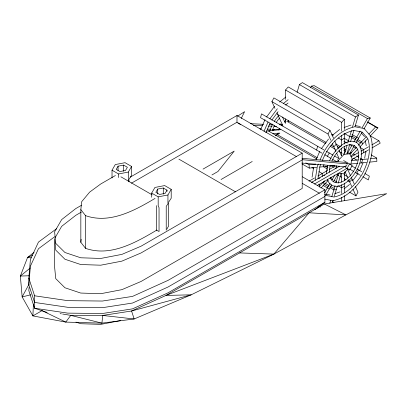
<?xml version="1.0" encoding="UTF-8"?>
<svg xmlns="http://www.w3.org/2000/svg" width="407" height="407" viewBox="0 0 407 407"><rect width="100%" height="100%" fill="white"/><g stroke="black" fill="none" stroke-linecap="round" stroke-linejoin="round"><path stroke-width="0.61" d="M324.908 196.444L168.05 287.001L132.519 303.042L102.406 307.687L67.771 307.305L34.6 302.432L28.811 284.814L28.811 278.169L30.413 259.483L38.456 242.094L56.644 228.668M123.652 171.261L123.652 165.11L118.076 166.183L116.219 169.404L119.933 171.545L125.509 170.472L127.371 167.257L123.652 165.11M128.302 180.993L128.302 172.085L131.558 166.448L125.051 162.693L115.283 164.57L112.027 170.207L112.027 177.93M302.203 159.91L302.203 188.426L141.046 281.471L121.917 289.647L100.733 293.717L80.723 293.055L64.932 287.759L55.759 278.642L54.614 267.089L54.614 238.573L55.759 250.127L64.932 259.244L80.718 264.535L100.733 265.196L121.917 261.131L141.046 252.951L302.203 159.91L302.203 153.159L236.981 115.507L130.321 177.086M33.405 304.039L32.896 315.903L65.797 322.105L101.918 323.148L134.152 318.976L191.198 294.816L273.865 254.1L345.884 214.871L386.65 193.681L324.369 203.983L165.954 295.441L131.578 310.999L102.706 315.45L70.757 315.369L62.637 314.031M28.811 284.814L29.075 281.695M29.182 280.448L30.413 266.122L38.456 248.738L54.619 236.803M29.075 287.52L28.811 290.634L34.6 308.252L47.181 312.469M156.68 205.642L156.68 230.164C135.796 242.541 110.429 257.107 85.546 248.341L80.835 242.307L80.835 209.61L81.69 201.689L89.626 192.145L100.666 184.03L115.4 175.524M80.835 242.307L81.166 239.26M312.077 177.213L313.594 167.506M315.14 180.301L317.323 166.346L318.32 164.052M318.009 178.648L319.973 166.087L320.706 164.403M364.687 158.221L365.766 151.312M316.626 150.061L317.592 146.245M277.996 133.023L277.482 134.748L317.358 157.768M278.851 130.148L279.36 128.424M288.385 121.673L288.741 120.467M297.12 92.277L299.415 84.564L302.391 82.621L358.475 115.003L355.041 126.546M323.316 166.712L323.997 164.413M336.787 165.618L335.933 168.493L334.839 167.862M337.983 161.594L338.324 160.444L344.098 154.35L349.867 153.78L352.264 159.066L350.554 164.815M329.838 203.281L330.738 200.244M331.822 196.596L335.068 185.678M335.968 182.657L338.665 173.585M344.648 153.449L346.983 145.589M347.883 142.567L351.439 130.586M352.498 127.025L355.494 116.941L358.475 115.003M332.407 202.717L333.114 200.346M334.345 196.194L337.362 186.04M338.263 183.018L341.137 173.341M346.942 153.81L349.638 144.739M350.534 141.712L353.958 130.194M361.625 162.922L362.647 159.473L360.449 158.201M260.765 129.385L264.998 119.627M264.021 131.268L268.004 122.08M265.908 132.763L270.05 123.214M316.061 159.88L319.8 151.267M320.065 160.032C326.048 144.76 338.273 130.398 354.848 126.735L364.168 128.546L370.39 135.709C374.979 149.201 370.436 163.309 364.168 175.448C356.791 186.945 346.845 197.929 332.865 200.707L324.791 199.135M322.41 160.47C327.798 146.657 338.792 133.771 353.749 130.428L362.138 132.061L367.74 138.507C371.871 150.656 367.78 163.349 362.138 174.272C355.499 184.625 346.55 194.515 333.964 197.008L325.58 195.38L324.776 194.46M359.615 170.711L363.029 162.846M241.249 118.412L244.597 111.666L237.683 116.102M274.944 108.333L271.912 101.628L273.88 97.899L329.965 130.276L333.506 138.1M330.774 140.156L327.996 134.005L329.965 130.276M349.399 192.099L355.998 195.904L357.972 192.18L355.443 186.589M28.953 284.345L22.156 296.912L32.896 315.903L42.028 310.633L65.797 322.105L70.757 315.369L101.918 323.148L102.706 315.45L134.152 318.976L131.578 310.999L191.198 294.816L165.954 295.441L273.865 254.1L309.096 212.8L345.884 214.871L324.369 203.983M55.225 237.51L61.661 226.343L75.824 215.298L81.329 212.118M151.674 197.253L151.674 193.096L154.93 187.459L164.693 185.577L171.199 189.336L171.199 198.245L168.62 202.167M157.718 189.072L155.861 192.292L159.575 194.434L165.15 193.361L167.012 190.145L163.293 187.998L157.718 189.072L157.718 193.991M166.224 230.184L166.224 206.313L167.943 203.882L167.943 194.973L171.199 189.336M166.824 229.146L168.62 226.033L168.62 202.793M279.472 124.842L280.062 123.825L281.7 124.771M310.414 87.8L311.36 86.157L314.184 85.638L370.268 118.02L363.955 128.953M327.376 156.268L329.268 152.986M324.537 192.857L330.169 183.094M332.036 179.869L334.829 175.025M347.064 153.831L352.035 145.223M353.897 141.997L360.175 131.13M362.067 127.844L367.445 118.539L370.268 118.02M319.47 206.003L318.523 207.646L317.389 207.855M325.793 195.055L331.756 184.727M333.618 181.497L338.278 173.428M349.582 153.851L354.553 145.243M356.105 142.552L362.062 132.234M346.937 168.559L349.588 163.965M356.695 173.199L358.587 169.917M129.299 178.79L131.558 175.356L131.558 166.448M266.616 116.972L274.44 106.415M269.866 118.849L277.32 108.796M271.871 120.055L278.073 111.691M321.413 148.611L328.495 139.057M352.686 180.759L358.155 173.382M285.561 99.4L285.561 89.993L288.237 86.93L344.322 119.307L344.322 129.477M341.641 131.151L341.641 122.375L344.322 119.307M281.11 125.392L282.346 124.089M284.412 121.912L285.648 120.604M336.284 144.251L333.811 146.861L331.064 145.274M319.393 186.32L324.618 180.805M349.908 154.105L356.415 147.237M358.155 145.406L366.305 136.798M368.859 134.101L375.666 126.913L377.91 127.895L370.06 136.182M320.935 188.039L328.246 180.321M330.413 178.032L331.283 177.116M350.936 156.369L357.875 149.043M360.047 146.754L367.445 138.945M348.219 168.854L344.098 173.204L338.324 173.779M352.152 179.324L349.679 181.934L347.481 180.667M30.138 268.091L20.35 276.058L22.156 296.912L30.759 294.8M279.594 102.055L285.806 97.039M283.323 103.546L288.105 99.69M285.597 105.026L288.07 103.032M332.005 135.623L339.652 129.451M344.068 188.899L349.506 184.508M34.056 252.35L27.579 257.448L20.35 276.058L29.238 275.753M314.82 209.742L324.908 202.264L324.908 189.799L302.345 176.775M81.329 205.367L75.824 208.547L61.661 219.592L54.614 231.822L55.759 243.376L64.932 252.493L80.718 257.784L100.733 258.45L121.917 254.38L141.046 246.199L302.203 153.159M131.42 183.201L236.981 122.253L296.718 156.746M203.042 169.103L234.218 151.109L217.964 171.484L211.945 174.959M155.042 198.413C134.641 210.531 109.753 224.196 85.546 215.644L80.835 209.61M272.481 130.596L274.679 129.329M275.346 135.343L278.088 133.761M275.971 135.475L279.243 133.588M221.052 179.502L252.228 161.503M341.641 139.927L344.322 138.38M309.035 181.146L314.54 177.966M317.847 176.058L327.696 170.37M329.334 169.429L335.322 165.97M351.185 156.812L358.267 152.722M360.989 151.15L368.6 146.754M371.856 144.877L378.912 140.802L380.23 143.132L371.973 147.904M311.609 182.351L339.611 166.183M311.935 182.565L313.024 181.939M318.991 178.49L320.08 177.864M323.886 175.666L324.974 175.035M351.729 159.59L358.811 155.499M360.989 154.243L368.671 149.807M314.469 184L346.866 165.298M317.216 185.516L346.866 168.396M324.908 189.799L168.05 280.362L132.519 296.403L102.406 301.043L67.771 300.661L34.6 295.787L28.811 278.169M344.322 186.258L341.641 187.805L338.344 185.902M324.908 202.264L168.05 292.826L132.519 308.867L102.406 313.507L67.771 313.125L34.6 308.252L34.6 295.787M32.748 255.118L27.579 257.448L31.349 257.85M344.078 127.472L351.017 125.061M334.788 193.717L340.023 191.895M112.027 170.207L118.539 173.967L128.302 172.085M151.674 193.096L158.181 196.856L167.943 194.973M120.67 320.548L100.733 324.379L80.718 323.713L75.931 322.11M266.427 131.069L280.84 129.64M272.894 133.776L279.812 133.089M349.679 136.518L352.152 136.274M305.784 162.871L309.081 164.774L315.796 164.113M351.327 160.592L358.246 159.905M360.134 159.722L367.531 158.984M370.584 158.684L376.694 158.079L376.882 161.411L369.561 162.134M302.126 163.98L309.274 168.106L316.6 167.379M319.653 167.079L327.721 166.28M329.609 166.092L334.64 165.593M350.931 163.98L357.85 163.293M359.737 163.105L366.509 162.439M336.284 189.667L333.811 189.911L329.96 187.688M239.596 252.925L273.865 254.1M259.824 128.836L261.08 128.882M267.374 129.111L271.148 129.253M272.405 129.299L279.329 129.548M250.488 123.687L263.65 124.313M269.286 124.583L273.046 124.761M253.347 125.336L262.749 125.783M268.386 126.053L272.146 126.231M274.028 126.323L276.536 126.44M301.902 163.065L346.352 166.885M302.086 158.282L345.07 162.362L347.456 163.736M302.416 159.692L347.934 164.011M60.139 313.619L61.391 313.822M355.321 125.58L360.292 126.546M325.921 194.2L330.113 195.014M311.36 86.157L367.445 118.539M367.46 121.866L377.91 127.895M367.419 122.156L375.666 126.913M299.415 84.564L355.494 116.941M370.116 135.719L378.912 140.802M285.561 89.993L341.641 122.375M351.989 134.437L358.587 138.248M351.724 136.024L356.125 138.563M357.773 139.52L361.625 141.738L362.647 144.007M343.956 133.211L350.005 136.706M351.653 137.658L355.499 139.881M356.598 140.512L360.999 143.055M343.92 138.146L348.87 141.005M359.864 147.354L363.716 149.578L363.716 152.671M365.145 151.414L366.244 152.05M371.194 154.904L376.694 158.079M331.746 134.213L333.394 135.165M338.344 138.024L341.722 139.972M343.92 141.239L347.217 143.147M349.969 144.734L352.167 146.001M353.266 146.637L356.018 148.224M271.912 101.628L327.996 134.005M335.709 143.915L340.654 146.774M343.956 148.677L346.154 149.949M350.005 152.167L351.653 153.124M353.301 154.075L354.95 155.026M356.598 155.978L358.801 157.25M337.306 146.525L339.489 147.787M343.859 150.31L345.502 151.256M347.14 152.203L349.867 153.78M277.727 114.484L326.114 142.419M353.378 158.16L356.674 160.063M286.742 121.235L325.524 143.625M330.438 146.464L335.358 149.303M339.179 151.511L341.911 153.088M343.004 153.719L344.098 154.35M343.569 160.49L352.243 165.496L349.588 170.095L345.294 167.613M323.962 149.924L261.508 113.863L260.546 117.684L322.003 153.164M326.521 151.399L333.012 155.148M334.62 156.074L338.899 158.547M351.633 165.898L355.591 168.188M356.939 168.966L361.813 171.779M364.937 173.58L369.337 176.119L368.376 179.94L362.876 176.765M337.23 159.814L338.324 160.444M324.689 154.716L331.12 158.43M332.728 159.356L337.006 161.828M349.547 169.068L353.53 171.367M355.046 172.242L360.409 175.341M331.563 165.97L333.745 167.231M268.259 130.886L316.641 158.822M343.905 174.562L347.207 176.465M325.213 166.209L327.945 167.786M323.285 166.697L327.686 169.236M337.032 174.634L338.68 175.585M339.784 176.221L341.432 177.172M344.18 178.759L345.828 179.711M237.958 123.087L240.817 124.74M311.803 167.486L313.451 168.437M318.951 171.612L322.329 173.56M330.026 178.007L332.773 179.594M333.872 180.225L336.625 181.812M324.74 183.002L329.136 185.541M330.24 186.177L334.086 188.395M323.916 184.198L328.312 186.737M322.975 185.399L329.268 189.031M302.345 183.415L319.409 193.264M332.295 201.48L333.944 202.432M318.691 206.105L320.345 207.056M178.922 159.142L235.597 191.865M120.889 176.806L152.274 194.922M156.38 230.031L158.506 231.257M361.284 132.947L364.489 136.63M334.768 140.898L338.37 148.855M339.153 150.585L341.498 155.769M347.461 168.956L350.59 175.865M351.109 177.02L354.176 183.796M332.295 143.508L335.897 151.47M336.675 153.2L339.021 158.384M344.988 171.566L347.853 177.905M348.636 179.629L351.699 186.406M352.966 189.199L355.998 195.904M323.316 182.178L324.343 184.447M282.55 117.053L285.414 123.387M276.969 112.805L282.941 126.002M365.298 140.868L366.224 145.706M319.047 184.091L319.627 187.118M309.081 164.774L309.274 168.106M344.322 133.293L344.322 144.042M344.322 146.556L344.322 153.475M344.322 172.42L344.322 180.596M344.322 183.114L344.322 192.526M344.322 195.66L344.322 200.676M341.641 135.536L341.641 146.215M341.641 148.102L341.641 155.652M341.641 173.336L341.641 182.143M341.641 184.661L341.641 193.529M341.641 197.339L341.641 201.155M322.252 173.514L322.252 176.607M288.237 120.467L288.237 121.724M285.561 118.869L285.561 122.644M236.981 115.507L236.981 122.253M167.012 190.145L167.012 191.371M163.293 187.998L163.293 194.149M159.04 231.568L159.04 207.697L158.181 205.764L158.181 196.856M128.978 179.278L128.978 181.792M118.539 173.967L118.539 177.528M118.076 166.183L118.076 170.492M85.546 215.644L85.546 248.341M276.261 122.421A20.635 11.915 -60 0 1 279.65 117.994M330.453 178.124A21.011 12.134 -60 0 0 333.633 181.827A20.635 11.915 -60 0 0 354.37 169.856A21.011 12.134 -60 0 0 354.37 145.721A20.635 11.915 -60 0 0 333.628 157.692A21.011 12.134 -60 0 0 331.934 161.045M329.334 172.242A21.011 12.134 -60 0 1 330.281 165.674M329.614 160.658A24.69 14.255 -60 0 1 356.842 142.704A24.69 14.255 -60 0 1 352.671 176.262A24.69 14.255 -60 0 1 327.299 179.284M326.546 173.855A24.69 14.255 -60 0 1 327.874 165.369M269.709 131.115A24.69 14.255 -60 0 1 272.7 124.074M274.313 121.332A24.69 14.255 -60 0 1 278.571 115.766M272.288 130.82A21.011 12.134 -60 0 1 274.41 125.656"/></g></svg>
